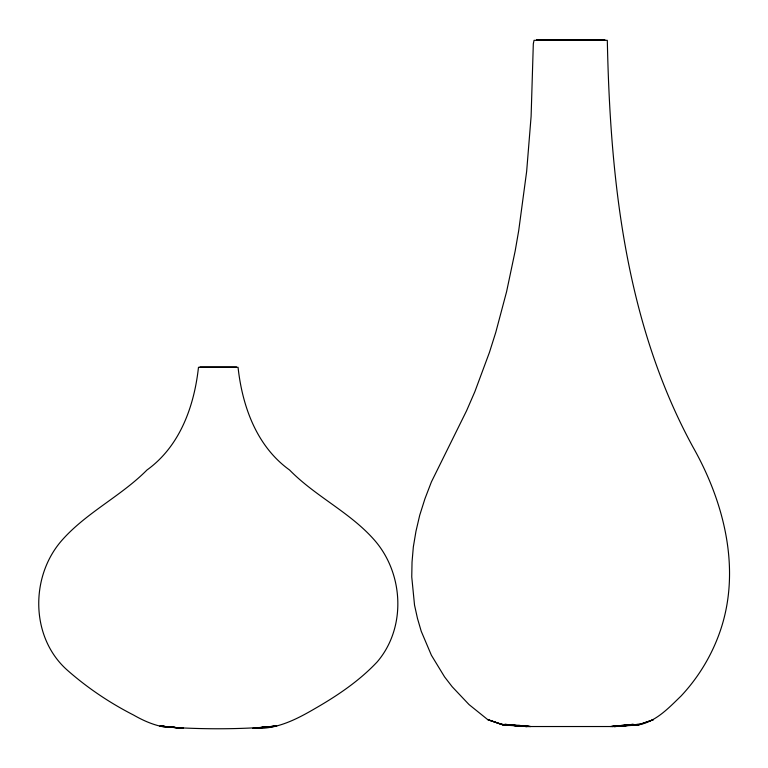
<?xml version="1.0" encoding="UTF-8"?>
<svg xmlns="http://www.w3.org/2000/svg" width="768" height="768" viewBox="0 0 768 768"><rect width="100%" height="100%" fill="white"/><g stroke="black" fill="none" stroke-linecap="round" stroke-linejoin="round"><path stroke-width="1.15" d="M640.214 724.339L653.395 719.683L637.728 725.002L615.197 726.528L526.147 726.528L503.626 725.002L487.805 719.683L469.056 704.592L452.189 686.755L444.576 676.896L431.395 655.248L421.229 631.267L417.475 618.422L414.528 605.107L411.754 576.931L412.032 562.118L413.338 546.902L415.978 531.226L419.731 515.194L424.954 498.73L431.395 481.939L466.579 410.736L474.854 391.69L489.427 352.435L495.773 332.371L506.582 291.706L515.184 250.906L518.698 230.669L526.646 171.466L531.11 116.333L533.318 43.805L534.038 40.33L607.315 40.33C610.176 179.222 625.315 323.28 693.091 447.254C724.186 502.253 741.37 569.712 720.125 631.267C711.821 655.315 698.429 677.501 681.024 696.048C668.515 708.115 655.718 722.045 637.728 725.002L640.214 724.339L614.554 726.528L640.915 724.339L615.197 726.528M631.469 724.896L634.474 724.56M274.262 726.154L253.037 728.266L259.795 727.68M258.864 727.709L253.037 728.266L275.174 726.154L271.68 726.49M261.197 727.488L267.014 726.931M268.435 726.931C233.501 729.533 198.134 729.254 163.181 726.797C152.659 724.781 142.81 720.346 133.565 715.046C109.766 702.883 87.408 687.898 67.363 670.214C30.221 637.459 29.952 575.942 62.39 539.779C86.89 512.275 121.056 496.128 146.957 470.016C179.952 446.323 194.237 406.205 198.48 367.306L238.051 367.306C242.304 406.205 256.579 446.323 289.584 470.016C315.302 496.339 349.776 512.131 374.15 539.779C403.68 573.149 406.598 627.475 377.261 661.824C359.53 680.726 337.738 695.443 315.379 708.336C296.688 719.261 276.653 729.686 254.266 728.266L276.71 726.154L271.987 726.605M616.646 726.106L611.981 726.528L616.598 726.144M620.15 725.798L624.806 725.376M626.813 725.376L613.901 726.528L638.554 724.339L629.165 725.165M262.042 727.488L268.8 726.902M620.064 725.856L625.843 725.386M536.477 39.734L604.877 39.734M200.035 366.96L236.506 366.96M512.544 725.366L520.57 725.99M522.864 726.163L527.443 726.528L514.531 725.376M503.942 724.637L509.779 725.136M512.122 725.328L526.147 726.528L500.429 724.339M506.323 724.646L509.837 724.963M168.691 726.902L174.394 727.43M176.669 727.642L183.504 728.266L177.6 727.68M517.805 725.328L521.309 725.654M525.965 726.086L530.63 726.528L527.078 726.182M164.554 726.605L159.83 726.154L182.275 728.266L168.096 726.931M518.794 725.376L521.155 725.606M164.63 726.394L162.278 726.154L164.39 726.413M169.354 726.864L175.248 727.45M504.864 724.598L507.955 725.002M633.216 724.339L610.714 726.528L633.216 724.339M526.8 726.528L501.13 724.339L487.958 719.683L503.626 725.002L501.13 724.339L526.8 726.528M529.363 726.528L504.874 724.339L529.363 726.528M183.504 728.266L161.357 726.154L183.504 728.266"/></g></svg>
